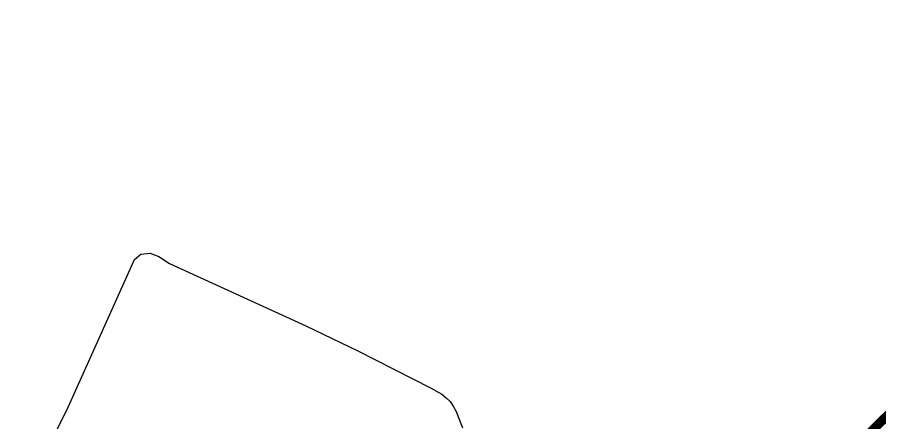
# Model space of a CAD drawing. Header units: millimetres. Extents: x 676447 to 689606, y 7455628 to 7463967.
# Drawn here: x 687557.2 to 687744.1, y 7460692.8 to 7460780.7 of the extents above; entities that cross this region are included whole.
import ezdxf

# ---------------------------------------------------------------- set-up
doc = ezdxf.new("R2010")
doc.units = ezdxf.units.MM
doc.header["$LTSCALE"] = 0.1
doc.header["$MEASUREMENT"] = 0
doc.layers.add('CELULARIZAÇÃO CABO 5', color=7, linetype='Continuous')
doc.layers.add('MUB_QUADRAS', color=7, linetype='Continuous')

msp = doc.modelspace()

# ---------------------------------------------------------------- linework, layer by layer
at = {"layer": 'CELULARIZAÇÃO CABO 5', "color": 6, "const_width": 2}
msp.add_lwpolyline([(687832.07, 7460779.74), (687731.71, 7460680.45), (687829.52, 7460601.15), (687829.52, 7460601.15), (687863.87, 7460526), (687906.7, 7460513.34), (687894.17, 7460505.78), (687933.94, 7460486.64), (687933.94, 7460486.64), (687905.41, 7460401.32), (687981.65, 7460381.61), (688093.81, 7460413.41), (687978.37, 7460609.41), (687978.37, 7460609.41), (687907.78, 7460591.89), (687884.72, 7460648.05), (687884.72, 7460648.05), (687881.34, 7460665.34), (687887.11, 7460672.27), (687886.61, 7460692.44), (687868.2, 7460698.52), (687832.07, 7460779.74)], dxfattribs=at)
at = {"layer": 'MUB_QUADRAS', "linetype": 'Continuous'}
msp.add_lwpolyline([(687557.23, 7460674.34), (687567.98, 7460695.48), (687582.65, 7460728.18), (687584, 7460729.36), (687586.02, 7460729.53), (687587.87, 7460728.86), (687590.22, 7460727.34), (687619.72, 7460713.78), (687631.05, 7460708.37), (687646.79, 7460700.35), (687649.23, 7460698.94), (687650.19, 7460698.2), (687651, 7460697.36), (687651.69, 7460696.39), (687652.32, 7460695.18), (687653.66, 7460691.67)], dxfattribs=at)
msp.add_lwpolyline([(687557.23, 7460674.34), (687567.98, 7460695.48), (687582.65, 7460728.18), (687584, 7460729.36), (687586.02, 7460729.53), (687587.87, 7460728.86), (687590.22, 7460727.34), (687619.72, 7460713.78), (687631.05, 7460708.37), (687646.79, 7460700.35), (687649.23, 7460698.94), (687650.19, 7460698.2), (687651, 7460697.36), (687651.69, 7460696.39), (687652.32, 7460695.18), (687653.66, 7460691.67)], dxfattribs=at)

doc.saveas('drawing.dxf')
